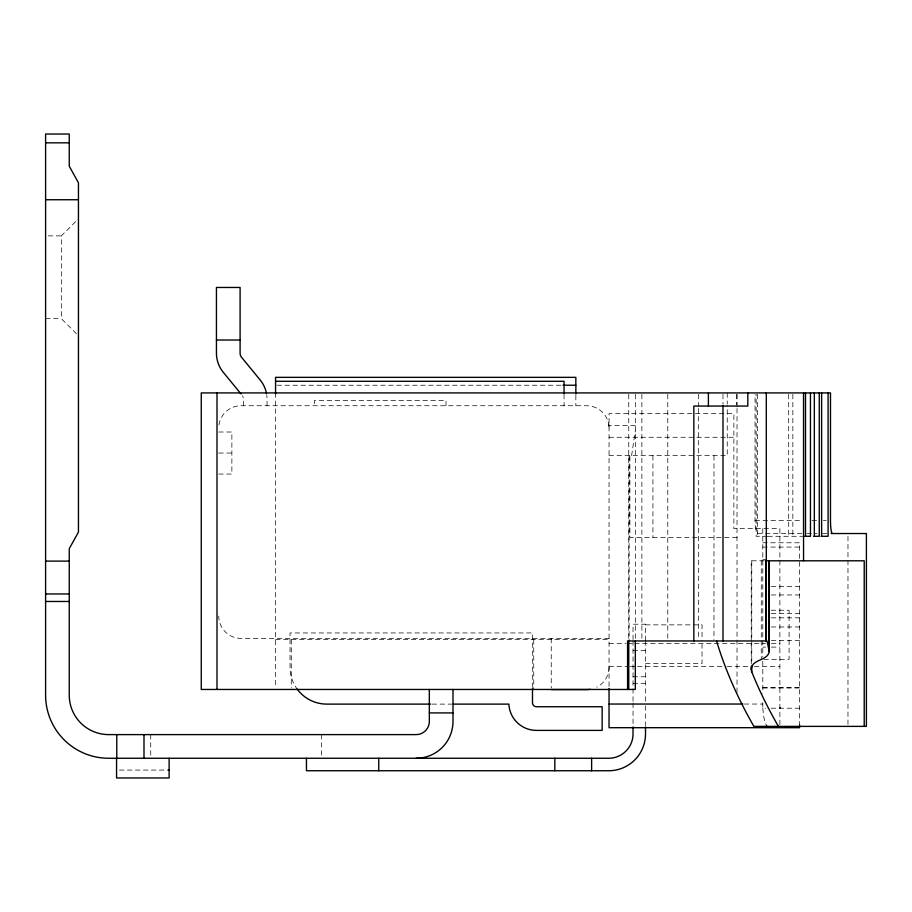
<?xml version="1.0" encoding="UTF-8"?>
<svg xmlns="http://www.w3.org/2000/svg" width="912" height="912" viewBox="0 0 912 912"><rect width="100%" height="100%" fill="white"/><g stroke="black" fill="none" stroke-linecap="round" stroke-linejoin="round"><path stroke-width="0.68" stroke-dasharray="4.56 3.42" d="M801.899 533.531L757.918 533.292A13.794 3.705 -89.6 0 1 756.618 531.4A13.258 3.523 -89.8 0 1 755.273 525.517A12.802 3.34 -90 0 1 755.022 520.399L755.045 394.337M631.583 455.669L635.322 430.977M76.448 333.746L61.366 318.676L61.366 235.877L78.455 218.8M48.233 235.877L61.366 235.877M45.6 318.676L61.366 318.676M276.986 385.229L562.624 385.229M635.322 425.596L609.045 425.596L608.771 424.582L609.045 428.07A22.344 22.344 0 0 0 586.701 405.737L241.076 405.737A22.344 22.344 0 0 0 218.743 428.07M218.743 432.014L231.876 432.014L231.876 474.069L218.743 474.069M609.045 437.27L733.886 437.27M218.743 453.047L231.876 453.047M609.045 455.669L727.229 455.669L727.229 405.475M755.011 520.399L802.001 520.387M811.965 520.387L817.665 520.387M823.365 520.376L826.215 520.376M806.869 533.531L817.152 533.531M822.476 533.531L826.899 533.531M767.437 536.29L756.151 536.29L756.151 394.337M767.801 536.29L804.099 536.29M737.021 537.476L629.918 537.476L629.918 455.669M762.797 542.777L799.596 542.777L799.596 724.915M762.797 547.075L799.596 547.075M762.797 559.489L765.635 559.489M764.324 560.8L751.237 560.8L751.237 664.985M771.29 586.496L799.596 586.496M771.29 594.966L799.596 594.966M771.096 610.231L789.085 610.231L789.085 659.365L762.797 659.365M771.29 613.651L799.596 613.651M771.29 617.834L799.596 617.834M645.514 624.868L702.023 624.868L702.023 640.634M771.29 626.977L799.596 626.977M609.045 638.4L241.076 638.4A22.344 22.344 0 0 1 218.743 616.067M275.561 639.654L609.045 639.654M771.29 640.555L799.596 640.555M609.045 643.53L626.134 643.53M627.547 643.53L633.247 643.53M634.672 643.53L765.647 643.53M771.347 643.53L779.885 643.53M762.797 647.098L765.647 647.098M771.347 647.098L779.885 647.098M633.031 650.495L645.514 650.495M645.514 663.64L702.023 663.64L702.023 644.237M609.045 666.478L628.972 666.478M630.397 666.478L636.097 666.478M637.522 666.478L725.781 666.478M727.206 666.478L748.558 666.478M754.258 666.478L779.885 666.478M633.031 676.772L645.514 676.772M633.031 683.35L645.514 683.35M762.797 687.751L799.596 687.751M762.797 687.944L799.596 687.944M432.071 704.11L451.987 704.11M744.295 704.041L762.797 704.041M762.797 702.502L762.797 708.191L765.635 708.191M771.142 708.191L799.596 708.191M119.426 770.081L166.269 770.081M779.885 707.267L780.877 708.191M762.797 708.191L763.093 711.2A23.461 6.076 90 0 0 764.404 719.785L765.065 722.179A24.795 6.418 -90 0 0 766.616 725.758M847.978 536.37L847.978 724.972M792.847 394.337L792.847 536.29M788.698 394.337L788.698 536.29M779.885 724.698L779.885 528.607L733.886 528.607L733.886 413.615L609.045 413.615L609.045 688.036M762.797 528.607L762.797 656.914M762.797 661.303L762.797 693.348M761.258 560.8L761.258 659.365M757.598 394.337L757.598 536.29M751.773 560.8L751.773 639.118M751.773 640.543L751.773 661.907M737.021 394.337L737.021 407.094M737.021 408.508L737.021 692.664M736.793 394.235L736.793 404.746M727.229 392.924L727.229 404.073M722.988 394.337L722.988 404.255M713.971 455.669L713.971 639.551M698.66 394.337L698.66 407.094M698.66 408.508L698.66 639.551M667.778 394.326L667.778 639.563M652.924 455.669L652.924 537.476M645.514 640.634L645.514 624.207L633.031 624.207L633.031 639.426M645.514 640.817L645.514 704.429M645.514 705.831L645.514 725.507M641.888 394.326L641.888 639.563M635.322 394.337L635.322 639.802M633.031 640.817L633.031 701.624M633.031 703.027L633.031 725.507M629.12 455.669L629.12 639.871M628.756 394.337L628.756 639.802M575.848 395.329L575.848 405.737M564.049 394.349L564.049 405.737M551.224 638.4L551.224 688.036M533.748 639.654L533.748 689.461M532.494 687.431L532.494 632.951L290.027 632.951L290.027 667.322A36.799 36.799 0 0 0 297.061 688.948M446.025 405.737L446.025 400.345L314.606 400.345L314.606 405.737M321.571 734.605L321.571 756.869M291.281 639.654L291.281 688.036M275.561 392.924L275.561 688.036M267.034 405.737L267.034 399.16A30.221 30.221 0 0 0 266.749 395.021M243.379 405.737L243.379 399.16A6.566 6.566 0 0 0 242.41 395.728M150.731 734.605L150.731 756.869M609.045 667.253A22.344 22.344 0 0 1 596.847 687.158"/><path stroke-width="1.37" d="M769.215 560.8L769.215 651.556C767.63 661.189 751.921 658.783 751.237 669.214A39.102 15.937 3.8 0 0 751.773 671.87A1803.241 734.719 3.8 0 0 778.426 726.385M45.6 142.831L69.255 142.831M45.6 199.739L78.455 199.739M216.44 340.028L240.095 340.028M275.561 381.296L564.049 381.296L564.049 393.437M563.035 385.229L575.848 385.229M831.117 533.531L866.4 533.531L866.4 726.385L753.882 726.385A1831.82 746.358 3.8 0 1 737.021 694.078A1835.195 747.737 3.8 0 1 716.558 640.965M804.886 536.29L810.46 536.29L810.46 392.924M813.709 536.29L819.272 536.29L819.272 392.924M821.051 536.29L828.096 536.29L828.096 392.924M45.6 561.108L69.255 561.108M45.6 593.963L69.255 593.963M45.6 601.475L69.255 601.475M551.224 689.586L586.701 689.586A22.344 22.344 0 0 0 590.201 689.312M430.646 704.11L326.827 704.11A36.799 36.799 0 0 1 297.061 688.948M453.401 704.11L508.873 704.11A27.599 27.599 0 0 0 536.438 730.398L602.148 730.398L602.148 706.743L536.438 706.743A3.944 3.944 0 0 1 532.494 702.799L532.494 688.834M609.045 704.041L742.87 704.041M429.335 712.922L452.99 712.922M167.842 770.081L169.13 770.081M241.007 393.916L223.303 372.335A30.221 30.221 0 0 1 216.44 353.161L216.44 287.462L240.095 287.462L240.095 353.161A6.566 6.566 0 0 0 241.589 357.333L260.171 379.985A30.221 30.221 0 0 1 266.532 393.653M769.215 651.556L767.072 640.965L627.57 640.965L627.57 689.461M864.223 726.385L864.223 560.8L765.886 560.8L765.886 640.965M821.621 392.924L821.621 536.29M814.336 392.924L814.336 536.29M805.513 392.924L805.513 536.29M803.552 392.924L803.552 560.8M799.596 724.915L799.596 727.696L609.045 727.696L609.045 688.435M768.941 560.8L768.941 649.857M766.297 392.924L766.297 640.965M751.773 666.182L751.773 671.87M751.237 666.398L751.237 669.214M747.817 392.924L747.817 406.057L693.838 406.057L693.838 640.965M722.988 405.68L722.988 640.965M708.396 392.924L708.396 406.057M645.514 726.921L645.514 733.943A36.799 36.799 0 0 1 608.714 770.743L306.455 770.743L306.455 758.26M635.322 641.17L635.322 689.461L201.267 689.461L201.267 392.924L830.501 392.924L830.479 520.376A13.213 1.927 -90 0 0 832.417 533.486M633.031 726.921L633.031 733.943A24.316 24.316 0 0 1 608.714 758.26L108.676 758.26A63.076 63.076 0 0 1 45.6 695.172L45.6 134.03L69.255 134.03L69.255 166.223L78.455 182.788L78.455 532.095L69.255 548.648L69.255 695.172A39.421 39.421 0 0 0 108.676 734.605L416.191 734.605A13.144 13.144 0 0 0 429.335 721.46L429.335 689.461M628.756 640.965L628.756 689.461M591.626 758.26L591.626 770.743M575.848 394.018L575.848 377.351L275.561 377.351L275.561 394.018M554.838 758.26L554.838 770.743M452.99 689.461L452.99 721.46A36.799 36.799 0 0 1 416.191 758.26M378.742 758.26L378.742 770.743M216.999 392.924L216.999 689.461M169.13 758.26L169.13 777.97L116.565 777.97L116.565 758.26M143.993 734.605L143.993 758.26M116.77 734.605L116.77 758.26M767.459 726.853A24.795 6.418 -90 0 1 766.616 725.758"/></g></svg>
